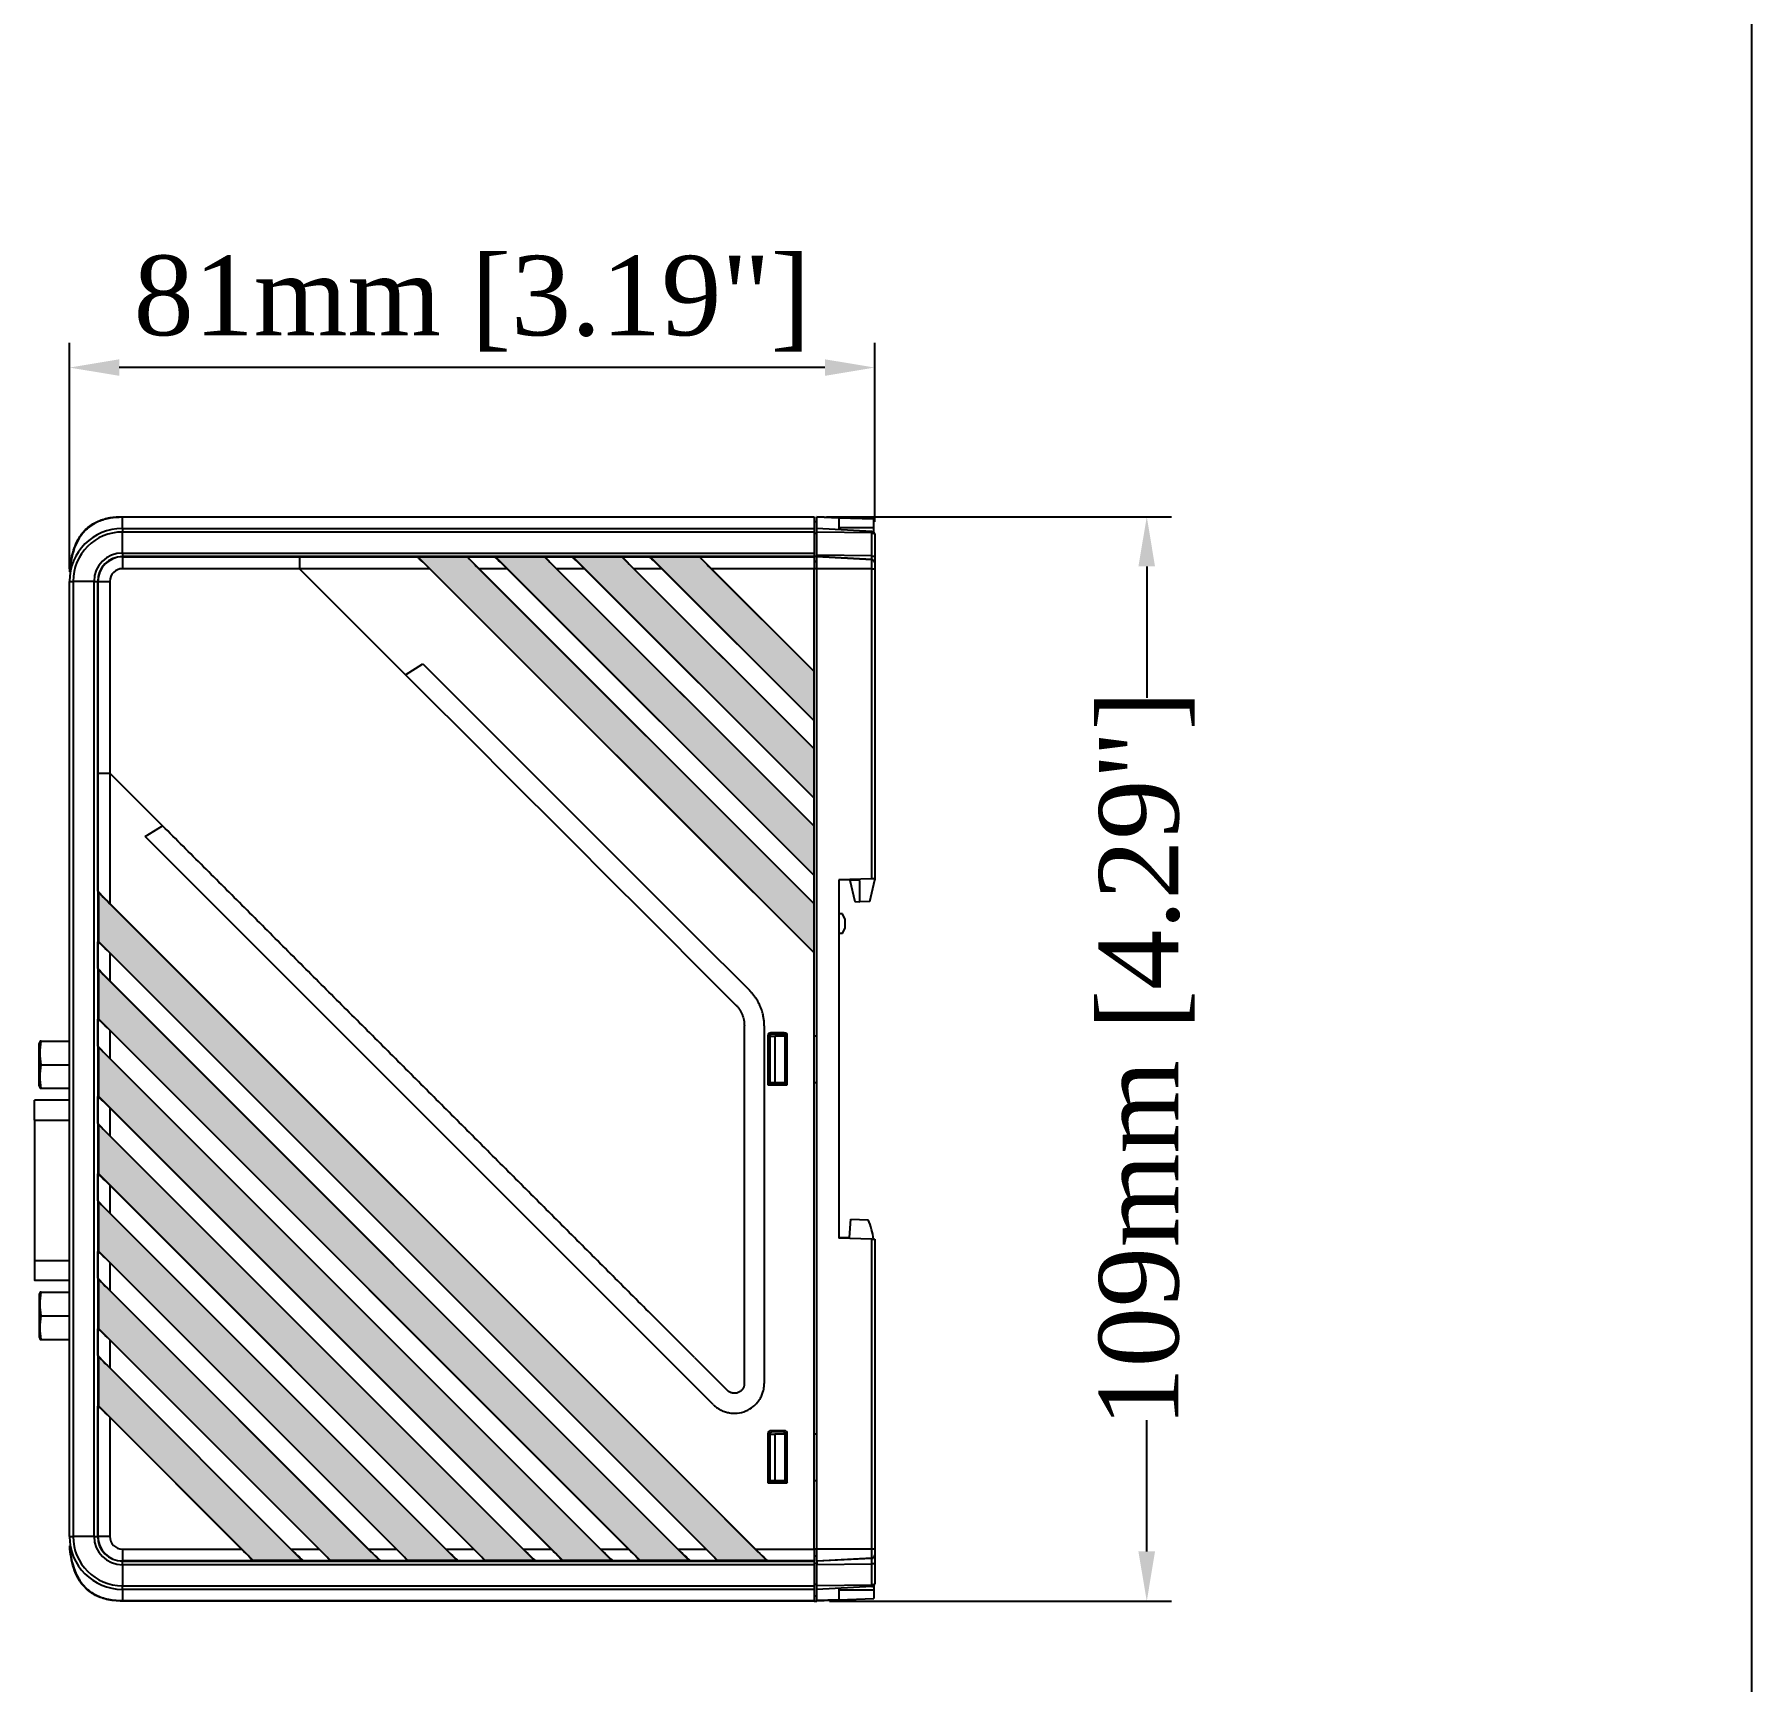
# Model space of a CAD drawing. Extents: x 322 to 1472, y 144 to 807.
# Drawn here: x 1299.6 to 1472.2, y 475.6 to 641.2 of the extents above; entities that cross this region are included whole.
import ezdxf

# ---------------------------------------------------------------- set-up
doc = ezdxf.new("R2010")
doc.units = 0
doc.header["$LTSCALE"] = 2
doc.layers.get('0').update_dxf_attribs({"linetype": 'CONTINUOUS'})
doc.layers.get('DEFPOINTS').update_dxf_attribs({"linetype": 'CONTINUOUS'})
doc.layers.add('DIM', color=7, linetype='CONTINUOUS')
doc.styles.get("Standard").update_dxf_attribs({"font": 'TIMES.TTF'})
doc.dimstyles.new('ISO-25', dxfattribs={"dimscale": 2, "dimtxt": 4, "dimasz": 2.5, "dimexe": 1.25, "dimexo": 0.625, "dimtad": 0, "dimtxsty": 'STANDARD', "dimcen": 2.5, "dimazin": 3, "dimtfac": 1, "dimtmove": 0, "dimatfit": 3})

# ---------------------------------------------------------------- blocks, each defined once
blk = doc.blocks.new('*D151')
at = {"layer": 'DEFPOINTS', "color": 0}
for p in [(1377.93, 592.74), (1378.23, 483.73), (1411.37, 483.73)]:
    blk.add_point(p, dxfattribs=at)
at = {"layer": 'DIM', "color": 0}
for p, q in [((1379.18, 592.74), (1413.87, 592.74)), ((1411.37, 587.74), (1411.37, 574.54)), ((1411.37, 488.73), (1411.37, 501.93)), ((1379.48, 483.73), (1413.87, 483.73))]:
    blk.add_line(p, q, dxfattribs=at)
for points in [[(1412.2, 587.74), (1410.53, 587.74), (1411.37, 592.74)], [(1410.53, 488.73), (1412.2, 488.73), (1411.37, 483.73)]]:
    blk.add_solid(points, dxfattribs=at)
at = {"layer": 'DIM', "color": 0, "insert": (1411.37, 538.24), "char_height": 8, "attachment_point": 5, "rotation": 90}
blk.add_mtext('109mm [4.29"]', dxfattribs=at)
blk = doc.blocks.new('*D152')
at = {"color": 0}
for p, q in [((1303.11, 587.49), (1303.11, 610.23)), ((1384.03, 592.21), (1384.03, 610.23)), ((1379.03, 607.73), (1308.11, 607.73))]:
    blk.add_line(p, q, dxfattribs=at)
for points in [[(1308.11, 608.56), (1308.11, 606.9), (1303.11, 607.73)], [(1379.03, 606.9), (1379.03, 608.56), (1384.03, 607.73)]]:
    blk.add_solid(points, dxfattribs=at)
at = {"layer": 'DEFPOINTS', "color": 0}
for p in [(1303.11, 607.73), (1384.03, 590.96), (1303.11, 586.24)]:
    blk.add_point(p, dxfattribs=at)
at = {"color": 0, "insert": (1343.57, 614.16), "char_height": 8, "attachment_point": 5}
blk.add_mtext('81mm [3.19"]', dxfattribs=at)

msp = doc.modelspace()

# ---------------------------------------------------------------- hatches: boundary and pattern name
at = {"layer": 'DIM'}
for points in [[(1343.112, 588.658), (1338.162, 588.658), (1377.929, 548.891), (1377.929, 553.841)], [(1377.929, 556.669), (1377.929, 561.619), (1350.89, 588.658), (1345.94, 588.658)], [(1377.929, 564.448), (1377.929, 569.397), (1358.668, 588.658), (1353.718, 588.658)], [(1377.929, 572.226), (1377.929, 577.175), (1366.446, 588.658), (1361.496, 588.658)], [(1306.014, 550.043), (1368.229, 487.828), (1373.179, 487.828), (1306.014, 554.993)], [(1306.014, 542.265), (1360.451, 487.828), (1365.401, 487.828), (1306.014, 547.215)], [(1306.014, 534.487), (1352.673, 487.828), (1357.623, 487.828), (1306.014, 539.437)], [(1306.014, 526.709), (1344.895, 487.828), (1349.844, 487.828), (1306.014, 531.659)], [(1306.014, 518.931), (1337.117, 487.828), (1342.066, 487.828), (1306.014, 523.881)], [(1306.014, 511.153), (1329.339, 487.828), (1334.288, 487.828), (1306.014, 516.102)], [(1306.014, 503.375), (1321.561, 487.828), (1326.51, 487.828), (1306.014, 508.324)]]:
    msp.add_hatch(color=256, dxfattribs=at).paths.add_polyline_path(points, flags=0)

# ---------------------------------------------------------------- linework, layer by layer
msp.add_line((1472.155, 806.801), (1472.155, 144.491))
at = {"color": 7, "linetype": 'CONTINUOUS'}
for p, q in [((1308.429, 592.743), (1377.929, 592.743)), ((1308.429, 591.561), (1308.429, 592.687)), ((1377.929, 592.687), (1308.429, 592.687)), ((1377.929, 592.687), (1377.929, 591.561)), ((1378.229, 592.239), (1377.929, 592.234)), ((1380.429, 592.618), (1378.229, 592.734)), ((1378.229, 592.678), (1378.229, 592.734)), ((1380.429, 592.595), (1378.229, 592.678)), ((1378.229, 591.552), (1378.229, 592.678)), ((1380.429, 592.639), (1383.929, 592.517)), ((1380.429, 592.618), (1380.429, 592.639)), ((1380.429, 592.618), (1380.429, 592.595)), ((1380.429, 592.595), (1380.429, 591.437)), ((1383.929, 591.639), (1383.929, 592.517)), ((1308.429, 591.561), (1308.429, 591.199)), ((1308.429, 591.561), (1377.929, 591.561)), ((1308.429, 589.089), (1308.429, 591.199)), ((1377.929, 591.199), (1308.429, 591.199)), ((1377.929, 591.561), (1377.929, 591.199)), ((1377.929, 591.199), (1377.929, 589.089)), ((1378.229, 591.057), (1377.929, 591.052)), ((1383.745, 591.263), (1378.229, 591.552)), ((1378.229, 591.19), (1378.229, 591.552)), ((1383.745, 591.11), (1378.229, 591.19)), ((1378.229, 588.872), (1378.229, 591.19)), ((1380.429, 591.639), (1383.929, 591.639)), ((1383.745, 588.792), (1383.745, 591.11)), ((1383.929, 591.182), (1383.929, 591.639)), ((1384.029, 590.963), (1384.029, 588.71)), ((1308.429, 589.089), (1377.929, 589.089)), ((1308.429, 589.089), (1308.429, 588.727)), ((1308.429, 588.709), (1308.429, 588.727)), ((1377.929, 588.727), (1308.429, 588.727)), ((1308.429, 588.709), (1326.229, 588.709)), ((1308.429, 588.709), (1308.429, 587.51)), ((1326.229, 588.709), (1338.027, 588.709)), ((1326.229, 588.709), (1326.229, 587.51)), ((1338.162, 588.658), (1338.027, 588.709)), ((1343.112, 588.658), (1338.162, 588.658)), ((1377.929, 548.891), (1338.162, 588.658)), ((1343.112, 588.658), (1343.147, 588.709)), ((1377.929, 553.841), (1343.112, 588.658)), ((1343.147, 588.709), (1345.805, 588.709)), ((1345.94, 588.658), (1345.805, 588.709)), ((1350.89, 588.658), (1345.94, 588.658)), ((1377.929, 556.669), (1345.94, 588.658)), ((1350.89, 588.658), (1350.925, 588.709)), ((1377.929, 561.619), (1350.89, 588.658)), ((1350.925, 588.709), (1353.583, 588.709)), ((1353.718, 588.658), (1353.583, 588.709)), ((1358.668, 588.658), (1353.718, 588.658)), ((1377.929, 564.448), (1353.718, 588.658)), ((1358.668, 588.658), (1358.703, 588.709)), ((1377.929, 569.397), (1358.668, 588.658)), ((1358.703, 588.709), (1361.361, 588.709)), ((1361.496, 588.658), (1361.361, 588.709)), ((1366.446, 588.658), (1361.496, 588.658)), ((1377.929, 572.226), (1361.496, 588.658)), ((1366.446, 588.658), (1366.481, 588.709)), ((1377.929, 577.175), (1366.446, 588.658)), ((1366.481, 588.709), (1377.929, 588.709)), ((1377.929, 589.089), (1377.929, 588.727)), ((1378.229, 588.736), (1377.929, 588.734)), ((1377.929, 588.727), (1377.929, 588.709)), ((1377.929, 588.709), (1377.929, 587.51)), ((1383.745, 588.792), (1378.229, 588.872)), ((1378.229, 588.872), (1378.229, 588.727)), ((1383.745, 588.439), (1378.229, 588.727)), ((1378.229, 588.699), (1378.229, 588.727)), ((1383.745, 588.41), (1378.229, 588.699)), ((1378.229, 587.5), (1378.229, 588.699)), ((1383.745, 588.439), (1383.745, 588.792)), ((1384.029, 588.71), (1384.029, 588.139)), ((1326.229, 587.51), (1308.429, 587.51)), ((1326.229, 587.51), (1336.881, 576.858)), ((1339.311, 587.51), (1326.229, 587.51)), ((1365.929, 560.891), (1339.311, 587.51)), ((1377.929, 553.841), (1344.26, 587.51)), ((1347.089, 587.51), (1344.26, 587.51)), ((1377.929, 556.669), (1347.089, 587.51)), ((1377.929, 561.619), (1352.039, 587.51)), ((1354.867, 587.51), (1352.039, 587.51)), ((1377.929, 564.448), (1354.867, 587.51)), ((1377.929, 569.397), (1359.817, 587.51)), ((1362.645, 587.51), (1359.817, 587.51)), ((1377.929, 572.226), (1362.645, 587.51)), ((1377.929, 577.175), (1367.595, 587.51)), ((1377.929, 587.51), (1367.595, 587.51)), ((1378.229, 588.233), (1377.929, 588.228)), ((1378.229, 588.205), (1377.929, 588.199)), ((1377.929, 577.175), (1377.929, 587.51)), ((1378.229, 587.5), (1377.929, 587.5)), ((1383.745, 587.5), (1378.229, 587.5)), ((1378.229, 540.534), (1378.229, 587.5)), ((1383.745, 588.41), (1383.745, 588.439)), ((1383.745, 587.5), (1383.745, 588.41)), ((1383.745, 556.349), (1383.745, 587.5)), ((1383.745, 587.5), (1384.029, 587.5)), ((1384.029, 588.139), (1384.029, 588.111)), ((1384.029, 588.111), (1384.029, 587.5)), ((1384.029, 587.5), (1384.029, 556.359)), ((1303.111, 586.243), (1303.473, 586.243)), ((1303.111, 490.243), (1303.111, 586.243)), ((1305.583, 586.243), (1303.473, 586.243)), ((1303.473, 586.243), (1303.473, 490.243)), ((1305.583, 586.243), (1305.945, 586.243)), ((1305.583, 490.243), (1305.583, 586.243)), ((1305.945, 586.243), (1305.945, 490.243)), ((1305.964, 586.243), (1305.945, 586.243)), ((1305.964, 566.978), (1305.964, 586.243)), ((1305.964, 586.243), (1307.163, 586.243)), ((1307.163, 586.243), (1307.163, 566.978)), ((1336.881, 576.858), (1338.624, 577.943)), ((1338.624, 577.943), (1365.929, 550.638)), ((1377.929, 572.226), (1377.929, 577.175)), ((1377.929, 569.397), (1377.929, 572.226)), ((1377.929, 564.448), (1377.929, 569.397)), ((1305.964, 555.128), (1305.964, 566.978)), ((1305.964, 566.978), (1307.163, 566.978)), ((1307.163, 566.978), (1307.163, 553.844)), ((1307.163, 566.978), (1312.473, 561.668)), ((1377.929, 561.619), (1377.929, 564.448)), ((1310.73, 560.583), (1312.473, 561.668)), ((1377.929, 548.891), (1365.929, 560.891)), ((1377.929, 556.669), (1377.929, 561.619)), ((1377.929, 561.619), (1377.929, 561.619)), ((1365.929, 505.384), (1310.73, 560.583)), ((1377.929, 553.841), (1377.929, 556.669)), ((1383.745, 556.349), (1380.429, 556.234)), ((1380.429, 556.234), (1380.429, 520.234)), ((1382.529, 556.16), (1380.429, 556.234)), ((1381.538, 556.195), (1382.025, 554.051)), ((1382.529, 554.034), (1382.529, 556.16)), ((1383.537, 554.069), (1384.029, 556.234)), ((1384.029, 556.359), (1384.029, 556.234)), ((1306.014, 554.993), (1305.964, 555.128)), ((1306.014, 554.993), (1306.014, 550.043)), ((1373.179, 487.828), (1306.014, 554.993)), ((1382.025, 554.051), (1382.529, 554.034)), ((1383.537, 554.069), (1382.529, 554.034)), ((1365.929, 495.078), (1307.163, 553.844)), ((1377.929, 553.841), (1377.929, 553.841)), ((1377.929, 548.891), (1377.929, 553.841)), ((1380.785, 552.821), (1380.429, 552.834)), ((1381.029, 552.334), (1380.785, 552.821)), ((1381.029, 552.334), (1381.029, 551.334)), ((1365.929, 550.638), (1371.465, 545.103)), ((1380.785, 550.846), (1380.429, 550.834)), ((1380.785, 550.846), (1381.029, 551.334)), ((1306.014, 550.043), (1305.964, 550.008)), ((1305.964, 547.35), (1305.964, 550.008)), ((1368.229, 487.828), (1306.014, 550.043)), ((1367.08, 488.977), (1307.163, 548.894)), ((1307.163, 548.894), (1307.163, 546.066)), ((1377.929, 517.425), (1377.929, 548.891)), ((1377.929, 548.891), (1377.929, 548.891)), ((1306.014, 547.215), (1305.964, 547.35)), ((1306.014, 547.215), (1306.014, 542.265)), ((1365.401, 487.828), (1306.014, 547.215)), ((1370.05, 543.689), (1365.929, 547.81)), ((1364.252, 488.977), (1307.163, 546.066)), ((1306.014, 542.265), (1305.964, 542.23)), ((1305.964, 539.572), (1305.964, 542.23)), ((1360.451, 487.828), (1306.014, 542.265)), ((1359.302, 488.977), (1307.163, 541.116)), ((1307.163, 541.116), (1307.163, 538.288)), ((1370.929, 524.425), (1370.929, 541.567)), ((1372.929, 541.567), (1372.929, 522.425)), ((1373.293, 540.567), (1373.293, 535.619)), ((1373.429, 540.444), (1373.293, 540.567)), ((1373.429, 540.444), (1373.429, 535.743)), ((1373.529, 535.834), (1373.529, 540.534)), ((1373.529, 540.534), (1373.986, 540.534)), ((1374.94, 540.866), (1373.593, 540.867)), ((1373.593, 540.867), (1373.729, 540.743)), ((1374.83, 540.743), (1373.729, 540.743)), ((1373.986, 540.534), (1373.986, 535.834)), ((1375.029, 540.534), (1373.986, 540.534)), ((1374.83, 540.743), (1374.94, 540.866)), ((1375.029, 535.834), (1375.029, 540.534)), ((1375.029, 540.534), (1375.115, 540.534)), ((1375.24, 540.567), (1375.129, 540.444)), ((1375.129, 535.829), (1375.129, 540.444)), ((1375.24, 535.62), (1375.24, 540.567)), ((1378.229, 540.534), (1377.929, 540.534)), ((1378.229, 495.834), (1378.229, 540.534)), ((1300.159, 540.034), (1300.081, 539.784)), ((1300.274, 540.034), (1303.111, 540.034)), ((1306.014, 539.437), (1305.964, 539.572)), ((1306.014, 539.437), (1306.014, 534.487)), ((1357.623, 487.828), (1306.014, 539.437)), ((1300.274, 537.659), (1303.111, 537.659)), ((1356.474, 488.977), (1307.163, 538.288)), ((1300.081, 535.534), (1300.159, 535.284)), ((1300.274, 535.284), (1303.111, 535.284)), ((1373.429, 535.743), (1373.293, 535.619)), ((1373.293, 535.619), (1375.24, 535.62)), ((1373.429, 535.743), (1373.429, 535.684)), ((1375.183, 535.684), (1373.429, 535.684)), ((1373.986, 535.834), (1373.529, 535.834)), ((1375.029, 535.834), (1373.986, 535.834)), ((1375.129, 535.834), (1375.029, 535.834)), ((1375.129, 535.829), (1375.183, 535.829)), ((1375.183, 535.829), (1375.183, 535.684)), ((1375.183, 535.684), (1375.24, 535.62)), ((1378.229, 535.834), (1377.929, 535.834)), ((1303.111, 534.084), (1299.581, 534.085)), ((1306.014, 534.487), (1305.964, 534.452)), ((1305.964, 531.794), (1305.964, 534.452)), ((1352.673, 487.828), (1306.014, 534.487)), ((1351.524, 488.977), (1307.163, 533.338)), ((1307.163, 533.338), (1307.163, 530.51)), ((1299.581, 532.085), (1299.581, 517.993)), ((1306.014, 531.659), (1305.964, 531.794)), ((1306.014, 531.659), (1306.014, 526.709)), ((1349.844, 487.828), (1306.014, 531.659)), ((1348.696, 488.977), (1307.163, 530.51)), ((1306.014, 526.709), (1305.964, 526.674)), ((1305.964, 524.016), (1305.964, 526.674)), ((1344.895, 487.828), (1306.014, 526.709)), ((1343.746, 488.977), (1307.163, 525.56)), ((1307.163, 525.56), (1307.163, 522.732)), ((1306.014, 523.881), (1305.964, 524.016)), ((1306.014, 523.881), (1306.014, 518.931)), ((1342.066, 487.828), (1306.014, 523.881)), ((1370.929, 505.626), (1370.929, 524.425)), ((1340.918, 488.977), (1307.163, 522.732)), ((1372.929, 522.425), (1372.929, 505.626)), ((1381.503, 520.287), (1381.626, 522.126)), ((1381.626, 522.126), (1383.376, 522.065)), ((1381.503, 520.287), (1380.429, 520.268)), ((1383.745, 520.118), (1380.429, 520.234)), ((1383.745, 488.967), (1383.745, 520.118)), ((1384.029, 520.108), (1384.029, 488.967)), ((1306.014, 518.931), (1305.964, 518.896)), ((1305.964, 516.238), (1305.964, 518.896)), ((1337.117, 487.828), (1306.014, 518.931)), ((1335.968, 488.977), (1307.163, 517.782)), ((1307.163, 517.782), (1307.163, 514.954)), ((1306.014, 516.102), (1305.964, 516.238)), ((1306.014, 516.102), (1306.014, 511.153)), ((1334.288, 487.828), (1306.014, 516.102)), ((1377.929, 488.977), (1377.929, 517.425)), ((1299.581, 515.993), (1303.111, 515.993)), ((1300.159, 514.794), (1300.081, 514.544)), ((1300.274, 514.794), (1303.111, 514.794)), ((1333.14, 488.977), (1307.163, 514.954)), ((1300.273, 512.419), (1303.111, 512.419)), ((1306.014, 511.153), (1305.964, 511.118)), ((1305.964, 508.46), (1305.964, 511.118)), ((1329.339, 487.828), (1306.014, 511.153)), ((1300.08, 510.294), (1300.159, 510.044)), ((1300.273, 510.044), (1303.111, 510.044)), ((1328.19, 488.977), (1307.163, 510.004)), ((1307.163, 510.004), (1307.163, 507.176)), ((1306.014, 508.324), (1305.964, 508.46)), ((1306.014, 508.324), (1306.014, 503.375)), ((1326.51, 487.828), (1306.014, 508.324)), ((1365.929, 508.212), (1369.222, 504.919)), ((1325.362, 488.977), (1307.163, 507.176)), ((1367.808, 503.505), (1365.929, 505.384)), ((1306.014, 503.375), (1305.964, 503.34)), ((1305.964, 490.243), (1305.964, 503.34)), ((1321.561, 487.828), (1306.014, 503.375)), ((1320.412, 488.977), (1307.163, 502.226)), ((1307.163, 502.226), (1307.163, 490.243)), ((1373.293, 500.567), (1373.293, 495.619)), ((1373.429, 500.444), (1373.293, 500.567)), ((1373.529, 495.834), (1373.529, 500.534)), ((1373.529, 500.534), (1373.986, 500.534)), ((1374.94, 500.866), (1373.593, 500.867)), ((1373.593, 500.867), (1373.729, 500.743)), ((1374.83, 500.743), (1373.729, 500.743)), ((1373.986, 500.534), (1373.986, 495.834)), ((1375.029, 500.534), (1373.986, 500.534)), ((1374.83, 500.743), (1374.94, 500.866)), ((1375.029, 495.834), (1375.029, 500.534)), ((1375.029, 500.534), (1375.115, 500.534)), ((1375.24, 500.567), (1375.129, 500.444)), ((1375.24, 495.62), (1375.24, 500.567)), ((1378.229, 500.534), (1377.929, 500.534)), ((1373.429, 500.444), (1373.429, 495.743)), ((1375.129, 495.829), (1375.129, 500.444)), ((1373.429, 495.743), (1373.293, 495.619)), ((1373.293, 495.619), (1375.24, 495.62)), ((1373.429, 495.684), (1373.429, 495.743)), ((1375.183, 495.684), (1373.429, 495.684)), ((1373.986, 495.834), (1373.529, 495.834)), ((1375.029, 495.834), (1373.986, 495.834)), ((1375.129, 495.834), (1375.029, 495.834)), ((1375.129, 495.829), (1375.183, 495.829)), ((1375.183, 495.829), (1375.183, 495.684)), ((1375.183, 495.684), (1375.24, 495.62)), ((1378.229, 495.834), (1377.929, 495.834)), ((1378.229, 488.967), (1378.229, 495.834)), ((1372.03, 488.977), (1365.929, 495.078)), ((1303.111, 490.243), (1303.473, 490.243)), ((1305.583, 490.243), (1303.473, 490.243)), ((1305.583, 490.243), (1305.945, 490.243)), ((1305.964, 490.243), (1305.945, 490.243)), ((1307.163, 490.243), (1305.964, 490.243)), ((1308.429, 488.977), (1320.412, 488.977)), ((1308.429, 488.977), (1308.429, 487.778)), ((1325.362, 488.977), (1328.19, 488.977)), ((1333.14, 488.977), (1335.968, 488.977)), ((1340.918, 488.977), (1343.746, 488.977)), ((1348.696, 488.977), (1351.524, 488.977)), ((1356.474, 488.977), (1359.302, 488.977)), ((1364.252, 488.977), (1367.08, 488.977)), ((1372.03, 488.977), (1377.929, 488.977)), ((1377.929, 488.977), (1377.929, 487.778)), ((1378.229, 488.967), (1377.929, 488.967)), ((1383.745, 488.967), (1378.229, 488.967)), ((1378.229, 487.768), (1378.229, 488.967)), ((1383.745, 488.057), (1383.745, 488.967)), ((1384.029, 488.967), (1383.745, 488.967)), ((1384.029, 488.967), (1384.029, 488.356)), ((1308.429, 487.778), (1308.429, 487.759)), ((1321.526, 487.778), (1308.429, 487.778)), ((1308.429, 487.759), (1377.929, 487.759)), ((1308.429, 487.397), (1308.429, 487.759)), ((1377.929, 487.397), (1308.429, 487.397)), ((1308.429, 487.397), (1308.429, 485.287)), ((1321.561, 487.828), (1321.526, 487.778)), ((1326.51, 487.828), (1321.561, 487.828)), ((1326.51, 487.828), (1326.645, 487.778)), ((1329.304, 487.778), (1326.645, 487.778)), ((1329.339, 487.828), (1329.304, 487.778)), ((1334.288, 487.828), (1329.339, 487.828)), ((1334.288, 487.828), (1334.424, 487.778)), ((1337.082, 487.778), (1334.424, 487.778)), ((1337.117, 487.828), (1337.082, 487.778)), ((1342.066, 487.828), (1337.117, 487.828)), ((1342.066, 487.828), (1342.202, 487.778)), ((1344.86, 487.778), (1342.202, 487.778)), ((1344.895, 487.828), (1344.86, 487.778)), ((1349.844, 487.828), (1344.895, 487.828)), ((1349.844, 487.828), (1349.98, 487.778)), ((1352.638, 487.778), (1349.98, 487.778)), ((1352.673, 487.828), (1352.638, 487.778)), ((1357.623, 487.828), (1352.673, 487.828)), ((1357.623, 487.828), (1357.758, 487.778)), ((1360.416, 487.778), (1357.758, 487.778)), ((1360.451, 487.828), (1360.416, 487.778)), ((1365.401, 487.828), (1360.451, 487.828)), ((1365.401, 487.828), (1365.536, 487.778)), ((1368.194, 487.778), (1365.536, 487.778)), ((1368.229, 487.828), (1368.194, 487.778)), ((1373.179, 487.828), (1368.229, 487.828)), ((1373.179, 487.828), (1373.314, 487.778)), ((1377.929, 487.778), (1373.314, 487.778)), ((1378.229, 488.263), (1377.929, 488.268)), ((1378.229, 488.244), (1377.929, 488.249)), ((1377.929, 487.778), (1377.929, 487.759)), ((1377.929, 487.759), (1377.929, 487.397)), ((1378.229, 487.524), (1377.929, 487.525)), ((1377.929, 487.397), (1377.929, 485.287)), ((1383.745, 488.057), (1378.229, 487.768)), ((1383.745, 488.038), (1378.229, 487.749)), ((1378.229, 487.749), (1378.229, 487.768)), ((1378.229, 487.749), (1378.229, 487.388)), ((1383.745, 487.467), (1378.229, 487.388)), ((1378.229, 485.278), (1378.229, 487.388)), ((1383.745, 488.038), (1383.745, 488.057)), ((1383.745, 487.467), (1383.745, 488.038)), ((1383.745, 485.357), (1383.745, 487.467)), ((1384.029, 488.356), (1384.029, 488.337)), ((1384.029, 488.337), (1384.029, 487.55)), ((1384.029, 487.55), (1384.029, 485.504)), ((1308.429, 485.287), (1377.929, 485.287)), ((1308.429, 484.925), (1308.429, 485.287)), ((1378.229, 485.41), (1377.929, 485.415)), ((1377.929, 485.287), (1377.929, 484.925)), ((1383.745, 485.357), (1378.229, 485.278)), ((1378.229, 484.915), (1378.229, 485.278)), ((1383.745, 485.205), (1378.229, 484.915)), ((1380.429, 485.031), (1380.429, 483.873)), ((1383.929, 485.285), (1383.929, 484.868)), ((1377.929, 484.925), (1308.429, 484.925)), ((1308.429, 484.925), (1308.429, 483.799)), ((1377.929, 484.925), (1377.929, 483.799)), ((1378.229, 484.228), (1377.929, 484.234)), ((1377.929, 483.753), (1378.229, 483.734)), ((1378.229, 483.79), (1378.229, 484.915)), ((1380.429, 483.873), (1378.229, 483.79)), ((1380.429, 483.849), (1378.229, 483.734)), ((1378.229, 483.734), (1378.229, 483.79)), ((1380.429, 484.868), (1383.929, 484.868)), ((1380.429, 483.868), (1383.929, 483.99)), ((1380.429, 483.873), (1380.429, 483.849)), ((1383.929, 484.868), (1383.929, 483.99))]:
    msp.add_line(p, q, dxfattribs=at)
at = {"color": 8, "linetype": 'CONTINUOUS'}
for p, q in [((1299.581, 532.085), (1303.111, 532.084)), ((1299.581, 517.993), (1303.111, 517.993))]:
    msp.add_line(p, q, dxfattribs=at)
at = {"color": 7, "linetype": 'CONTINUOUS', "flags": 128}
for points in [[(1383.745, 588.792), (1383.801, 588.79), (1383.855, 588.785), (1383.904, 588.777), (1383.947, 588.767), (1383.982, 588.754), (1384.008, 588.74), (1384.024, 588.725), (1384.029, 588.71)], [(1303.111, 586.243), (1303.111, 586.243)], [(1384.029, 556.359), (1384.024, 556.359), (1384.008, 556.359), (1383.982, 556.358), (1383.947, 556.356), (1383.904, 556.355), (1383.855, 556.353), (1383.801, 556.351), (1383.745, 556.349)], [(1300.081, 535.534), (1300.081, 535.606), (1300.081, 535.818), (1300.081, 536.156), (1300.081, 536.596), (1300.081, 537.109), (1300.081, 537.659), (1300.081, 538.209), (1300.081, 538.721), (1300.081, 539.161), (1300.081, 539.499), (1300.081, 539.711), (1300.081, 539.784), (1300.081, 539.784)], [(1299.581, 532.085), (1299.581, 532.527), (1299.581, 532.948), (1299.581, 533.326), (1299.581, 533.642), (1299.581, 533.881), (1299.581, 534.031), (1299.581, 534.085), (1299.581, 534.085)], [(1383.745, 520.118), (1383.801, 520.116), (1383.855, 520.114), (1383.904, 520.112), (1383.947, 520.111), (1383.982, 520.11), (1384.008, 520.109), (1384.024, 520.108), (1384.029, 520.108)], [(1299.581, 517.993), (1299.581, 517.55), (1299.581, 517.129), (1299.581, 516.751), (1299.581, 516.435), (1299.581, 516.196), (1299.581, 516.046), (1299.581, 515.993), (1299.581, 515.993)], [(1300.081, 514.544), (1300.081, 514.471), (1300.081, 514.259), (1300.081, 513.921), (1300.081, 513.481), (1300.081, 512.969), (1300.081, 512.419), (1300.081, 511.869), (1300.081, 511.356), (1300.081, 510.916), (1300.08, 510.578), (1300.08, 510.366), (1300.08, 510.294)], [(1384.029, 487.55), (1384.024, 487.534), (1384.008, 487.519), (1383.982, 487.505), (1383.947, 487.493), (1383.904, 487.483), (1383.855, 487.475), (1383.801, 487.47), (1383.745, 487.467)], [(1308.429, 483.799), (1347.349, 483.799), (1377.929, 483.799)], [(1377.929, 483.743), (1339.009, 483.743), (1308.429, 483.743)]]:
    msp.add_lwpolyline(points, dxfattribs=at)
at = {"color": 7, "linetype": 'CONTINUOUS'}
for centre, radius, start, end in [((1308.429, 586.243), 5.318, 90, 180), ((1308.429, 586.243), 4.956, 90, 180), ((1308.429, 586.243), 2.846, 90, 180), ((1308.429, 586.243), 2.484, 90, 180), ((1308.429, 586.243), 2.465, 90, 180), ((1308.429, 586.243), 1.266, 90, 180), ((1383.729, 588.139), 0.3, 0.02524, 87.02906), ((1383.729, 588.111), 0.3, 0.02524, 87.02906), ((1377.434, 519.429), 6.5, 6.03741, 23.92535), ((1308.429, 490.243), 5.318, 180, 270), ((1308.429, 490.243), 4.956, 180, 270), ((1308.429, 490.243), 2.846, 180, 270), ((1308.429, 490.243), 2.484, 180, 270), ((1308.429, 490.243), 2.465, 180, 270), ((1308.429, 490.243), 1.266, 180, 269.99999), ((1383.729, 488.357), 0.3, 272.97094, 359.97476), ((1383.729, 488.338), 0.3, 272.97094, 359.97476)]:
    msp.add_arc(centre, radius, start, end, dxfattribs=at)
for centre, major_axis, ratio, start_param, end_param in [((1339.222, 587.51), (1.202, -1.199), 0.037007, 1.5337046, 3.0608677), ((1344.349, 587.51), (1.202, -1.199), 0.037007, 3.1481341, 4.6752972), ((1347, 587.51), (1.202, -1.199), 0.037007, 1.5337046, 3.0608677), ((1352.127, 587.51), (1.202, -1.199), 0.037007, 3.1481341, 4.6752972), ((1354.778, 587.51), (1.202, -1.199), 0.037007, 1.5337046, 3.0608677), ((1359.906, 587.51), (1.202, -1.199), 0.037007, 3.1481341, 4.6752972), ((1362.556, 587.51), (1.202, -1.199), 0.037007, 1.5337046, 3.0608677), ((1367.684, 587.51), (1.202, -1.199), 0.037007, 3.1481341, 4.6752972), ((1307.163, 553.933), (-1.199, 1.202), 0.037007, 0.080725, 1.6078881), ((1307.163, 548.805), (-1.199, 1.202), 0.037007, 4.7494807, 6.2766438), ((1307.163, 546.155), (-1.199, 1.202), 0.037007, 0.080725, 1.6078881), ((1307.163, 541.027), (-1.199, 1.202), 0.037007, 4.7494807, 6.2766438), ((1373.594, 540.566), (0.223, -0.202), 0.9969774, 2.3098917, 3.8779489), ((1373.73, 540.443), (-0.212, 0.213), 0.9972647, 5.5016589, 7.0697162), ((1374.829, 540.443), (0.212, 0.213), 0.9972647, 5.4966544, 7.0647117), ((1374.94, 540.566), (-0.201, -0.224), 0.9975247, 2.3048871, 3.8729444), ((1307.163, 538.377), (-1.199, 1.202), 0.037007, 0.080725, 1.6078881), ((1307.163, 533.249), (-1.199, 1.202), 0.037007, 4.7494807, 6.2766438), ((1307.163, 530.599), (-1.199, 1.202), 0.037007, 0.080725, 1.6078881), ((1307.163, 525.471), (-1.199, 1.202), 0.037007, 4.7494807, 6.2766438), ((1307.163, 522.821), (-1.199, 1.202), 0.037007, 0.080725, 1.6078881), ((1307.163, 517.693), (-1.199, 1.202), 0.037007, 4.7494807, 6.2766438), ((1307.163, 515.043), (-1.199, 1.202), 0.037007, 0.080725, 1.6078881), ((1307.163, 509.915), (-1.199, 1.202), 0.037007, 4.7494807, 6.2766438), ((1307.163, 507.265), (-1.199, 1.202), 0.037007, 0.080725, 1.6078881), ((1307.163, 502.137), (-1.199, 1.202), 0.037007, 4.7494807, 6.2766438), ((1373.594, 500.566), (0.223, -0.202), 0.9969774, 2.3098917, 3.8779489), ((1373.73, 500.443), (-0.212, 0.213), 0.9972647, 5.5016589, 7.0697162), ((1374.829, 500.443), (0.212, 0.213), 0.9972647, 5.4966544, 7.0647117), ((1374.94, 500.566), (-0.201, -0.224), 0.9975247, 2.3048871, 3.8729444), ((1320.323, 488.977), (1.202, -1.199), 0.037007, 0.0065415, 1.5337046), ((1325.45, 488.977), (1.202, -1.199), 0.037007, 4.6752972, 6.2024603), ((1328.101, 488.977), (1.202, -1.199), 0.037007, 0.0065415, 1.5337046), ((1333.229, 488.977), (1.202, -1.199), 0.037007, 4.6752972, 6.2024603), ((1335.879, 488.977), (1.202, -1.199), 0.037007, 0.0065415, 1.5337046), ((1341.007, 488.977), (1.202, -1.199), 0.037007, 4.6752972, 6.2024603), ((1343.657, 488.977), (1.202, -1.199), 0.037007, 0.0065415, 1.5337046), ((1348.785, 488.977), (1.202, -1.199), 0.037007, 4.6752972, 6.2024603), ((1351.435, 488.977), (1.202, -1.199), 0.037007, 0.0065415, 1.5337046), ((1356.563, 488.977), (1.202, -1.199), 0.037007, 4.6752972, 6.2024603), ((1359.213, 488.977), (1.202, -1.199), 0.037007, 0.0065415, 1.5337046), ((1364.341, 488.977), (1.202, -1.199), 0.037007, 4.6752972, 6.2024603), ((1366.991, 488.977), (1.202, -1.199), 0.037007, 0.0065415, 1.5337046), ((1372.119, 488.977), (1.202, -1.199), 0.037007, 4.6752972, 6.2024603)]:
    msp.add_ellipse(centre, major_axis=major_axis, ratio=ratio, start_param=start_param, end_param=end_param, dxfattribs=at)
for points, knots in [([(1303.145, 587.194), (1303.146, 587.251), (1303.16, 587.689), (1303.284, 588.519), (1303.578, 589.668), (1304.109, 590.766), (1304.92, 591.703), (1305.987, 592.348), (1307.188, 592.692), (1308.015, 592.726), (1308.429, 592.743)], [0, 0, 0, 0, 0.0196435, 0.1521122, 0.2900506, 0.4301127, 0.5714751, 0.7135159, 0.8565554, 1, 1, 1, 1]), ([(1308.429, 592.687), (1308.018, 592.67), (1307.199, 592.636), (1306.011, 592.294), (1304.955, 591.662), (1304.14, 590.746), (1303.594, 589.663), (1303.288, 588.519), (1303.16, 587.689), (1303.147, 587.251), (1303.145, 587.194)], [0, 0, 0, 0, 0.1433417, 0.2857559, 0.4268839, 0.5676589, 0.7080073, 0.8467784, 0.9802055, 1, 1, 1, 1]), ([(1383.745, 591.11), (1383.746, 591.131), (1383.747, 591.174), (1383.748, 591.223), (1383.747, 591.256), (1383.746, 591.261), (1383.745, 591.263)], [0, 0, 0, 0, 0.2501048, 0.500011, 0.7499201, 1, 1, 1, 1]), ([(1383.745, 591.263), (1383.782, 591.257), (1383.858, 591.244), (1383.948, 591.177), (1383.999, 591.102), (1384.025, 591.03), (1384.028, 590.987), (1384.029, 590.963)], [0, 0, 0, 0, 0.2418185, 0.4991329, 0.7080682, 0.8437403, 1, 1, 1, 1]), ([(1383.745, 591.11), (1383.782, 591.107), (1383.858, 591.102), (1383.948, 591.07), (1383.999, 591.032), (1384.025, 590.996), (1384.028, 590.975), (1384.029, 590.963)], [0, 0, 0, 0, 0.2418409, 0.4991372, 0.7080961, 0.843763, 1, 1, 1, 1]), ([(1365.929, 508.212), (1364.558, 509.583), (1361.817, 512.324), (1357.705, 516.436), (1353.593, 520.548), (1349.481, 524.66), (1345.369, 528.772), (1341.257, 532.884), (1337.145, 536.996), (1333.033, 541.108), (1328.921, 545.22), (1324.809, 549.332), (1320.697, 553.444), (1316.585, 557.556), (1313.844, 560.297), (1312.473, 561.668)], [0, 0, 0, 0, 0.0769224, 0.153845, 0.2307679, 0.3076911, 0.3846145, 0.4615382, 0.5384619, 0.6153855, 0.692309, 0.7692321, 0.846155, 0.9230776, 1, 1, 1, 1]), ([(1370.05, 543.689), (1370.085, 543.653), (1370.153, 543.583), (1370.249, 543.471), (1370.34, 543.355), (1370.453, 543.195), (1370.579, 542.984), (1370.705, 542.717), (1370.805, 542.44), (1370.876, 542.154), (1370.921, 541.862), (1370.926, 541.666), (1370.929, 541.567)], [0, 0, 0, 0, 0.06263292, 0.12508625, 0.18751017, 0.2500551, 0.37492884, 0.50003692, 0.62491066, 0.75001875, 0.87483345, 1, 1, 1, 1]), ([(1372.929, 541.567), (1372.928, 541.633), (1372.927, 541.764), (1372.915, 541.96), (1372.896, 542.155), (1372.869, 542.35), (1372.817, 542.639), (1372.722, 543.021), (1372.556, 543.484), (1372.346, 543.928), (1372.121, 544.303), (1371.899, 544.613), (1371.692, 544.867), (1371.54, 545.024), (1371.465, 545.103)], [0, 0, 0, 0, 0.0501093, 0.1000917, 0.1500243, 0.1999842, 0.2500485, 0.3749609, 0.5000138, 0.6249262, 0.7499792, 0.8332854, 0.9165064, 1, 1, 1, 1]), ([(1300.274, 540.034), (1300.211, 540.034), (1300.138, 540.034), (1300.167, 540.034), (1300.171, 540.034)], [0, 0, 0, 0, 0.8705661, 1, 1, 1, 1]), ([(1300.274, 537.659), (1300.217, 538.049), (1300.102, 538.841), (1300.216, 539.633), (1300.274, 540.034)], [0, 0, 0, 0, 0.4935051, 1, 1, 1, 1]), ([(1300.274, 535.284), (1300.217, 535.674), (1300.102, 536.466), (1300.216, 537.258), (1300.274, 537.659)], [0, 0, 0, 0, 0.493505, 1, 1, 1, 1]), ([(1300.169, 535.284), (1300.166, 535.284), (1300.137, 535.284), (1300.209, 535.284), (1300.274, 535.284)], [0, 0, 0, 0, 0.1110974, 1, 1, 1, 1]), ([(1300.274, 514.794), (1300.21, 514.794), (1300.137, 514.794), (1300.167, 514.794), (1300.17, 514.794)], [0, 0, 0, 0, 0.8705661, 1, 1, 1, 1]), ([(1300.273, 512.419), (1300.217, 512.809), (1300.101, 513.601), (1300.216, 514.393), (1300.274, 514.794)], [0, 0, 0, 0, 0.49350487, 1, 1, 1, 1]), ([(1300.273, 510.044), (1300.217, 510.434), (1300.101, 511.226), (1300.216, 512.018), (1300.273, 512.419)], [0, 0, 0, 0, 0.49350505, 1, 1, 1, 1]), ([(1300.169, 510.044), (1300.165, 510.044), (1300.136, 510.044), (1300.209, 510.044), (1300.273, 510.044)], [0, 0, 0, 0, 0.1110974, 1, 1, 1, 1]), ([(1367.808, 503.505), (1367.85, 503.464), (1367.935, 503.382), (1368.071, 503.269), (1368.213, 503.163), (1368.36, 503.067), (1368.59, 502.935), (1368.915, 502.791), (1369.342, 502.673), (1369.781, 502.619), (1370.371, 502.633), (1371.094, 502.814), (1371.733, 503.198), (1372.16, 503.604), (1372.432, 503.953), (1372.651, 504.339), (1372.793, 504.706), (1372.876, 505.04), (1372.921, 505.331), (1372.926, 505.528), (1372.929, 505.626)], [0, 0, 0, 0, 0.0251316, 0.0501263, 0.075071, 0.1000532, 0.1251597, 0.1876535, 0.2502258, 0.3127196, 0.375292, 0.5000155, 0.6247391, 0.6872329, 0.7498052, 0.812299, 0.8748714, 0.9165961, 0.9581707, 1, 1, 1, 1]), ([(1370.929, 505.626), (1370.928, 505.593), (1370.926, 505.528), (1370.911, 505.431), (1370.884, 505.32), (1370.836, 505.197), (1370.74, 505.026), (1370.573, 504.842), (1370.317, 504.689), (1370.029, 504.616), (1369.781, 504.629), (1369.591, 504.681), (1369.456, 504.741), (1369.331, 504.819), (1369.258, 504.886), (1369.222, 504.919)], [0, 0, 0, 0, 0.0418604, 0.0834675, 0.1252227, 0.187687, 0.250387, 0.3752085, 0.5000299, 0.6248513, 0.7496728, 0.812137, 0.874837, 0.9372413, 1, 1, 1, 1]), ([(1303.141, 489.312), (1303.142, 489.285), (1303.154, 488.897), (1303.258, 488.14), (1303.517, 487.061), (1303.97, 486.031), (1304.655, 485.11), (1305.625, 484.37), (1306.654, 483.99), (1307.615, 483.823), (1308.148, 483.807), (1308.429, 483.799)], [0, 0, 0, 0, 0.0091951, 0.1355011, 0.2652325, 0.3950182, 0.5249675, 0.6609092, 0.8141956, 0.9021817, 1, 1, 1, 1]), ([(1308.429, 483.743), (1308.146, 483.751), (1307.608, 483.766), (1306.637, 483.934), (1305.595, 484.319), (1304.619, 485.077), (1303.942, 486.016), (1303.503, 487.057), (1303.256, 488.14), (1303.153, 488.897), (1303.142, 489.285), (1303.141, 489.312)], [0, 0, 0, 0, 0.0978537, 0.1860203, 0.3402019, 0.4769521, 0.6072091, 0.7365625, 0.8654841, 0.9908792, 1, 1, 1, 1]), ([(1384.029, 485.504), (1384.028, 485.493), (1384.025, 485.471), (1383.999, 485.436), (1383.948, 485.398), (1383.858, 485.365), (1383.782, 485.36), (1383.745, 485.357)], [0, 0, 0, 0, 0.1562628, 0.2919355, 0.5008626, 0.7581797, 1, 1, 1, 1]), ([(1383.745, 485.205), (1383.782, 485.211), (1383.858, 485.223), (1383.948, 485.29), (1383.999, 485.366), (1384.025, 485.437), (1384.028, 485.481), (1384.029, 485.504)], [0, 0, 0, 0, 0.2418385, 0.4991386, 0.7080958, 0.8437656, 1, 1, 1, 1]), ([(1383.745, 485.205), (1383.746, 485.207), (1383.747, 485.211), (1383.748, 485.244), (1383.747, 485.294), (1383.746, 485.336), (1383.745, 485.357)], [0, 0, 0, 0, 0.2500863, 0.4999951, 0.7499109, 1, 1, 1, 1])]:
    msp.add_open_spline(points, degree=3, knots=knots, dxfattribs=at)
for points in [[(1308.429, 592.687), (1308.429, 592.722), (1308.429, 592.743), (1308.429, 592.743)], [(1377.929, 592.743), (1377.929, 592.743), (1377.929, 592.722), (1377.929, 592.687)], [(1336.881, 576.858), (1346.564, 567.175), (1356.246, 557.493), (1365.929, 547.81)], [(1308.429, 483.743), (1308.429, 483.743), (1308.429, 483.765), (1308.429, 483.799)], [(1377.929, 483.799), (1377.929, 483.765), (1377.929, 483.743), (1377.929, 483.743)]]:
    msp.add_open_spline(points, degree=3, dxfattribs=at)

# ---------------------------------------------------------------- dimensions: what is measured, and where the dimension line sits
dim = msp.add_linear_dim(base=(1303.111, 607.73), p1=(1384.029, 590.963), p2=(1303.111, 586.243), dimstyle='ISO-25', override={"dimtad": 1, "dimdec": 0, "dimpost": 'mm'})
dim.commit()
dim.dimension.update_dxf_attribs({"geometry": '*D152', "text_midpoint": (1343.57, 607.73), "dimtype": 160})
at = {"layer": 'DIM'}
dim = msp.add_linear_dim(base=(1411.366, 483.734), p1=(1377.929, 592.743), p2=(1378.229, 483.734), angle=90, dimstyle='ISO-25', override={"dimdec": 1, "dimpost": 'mm'}, dxfattribs=at)
dim.commit()
dim.dimension.update_dxf_attribs({"geometry": '*D151', "text_midpoint": (1411.366, 538.238)})

doc.saveas('drawing.dxf')
